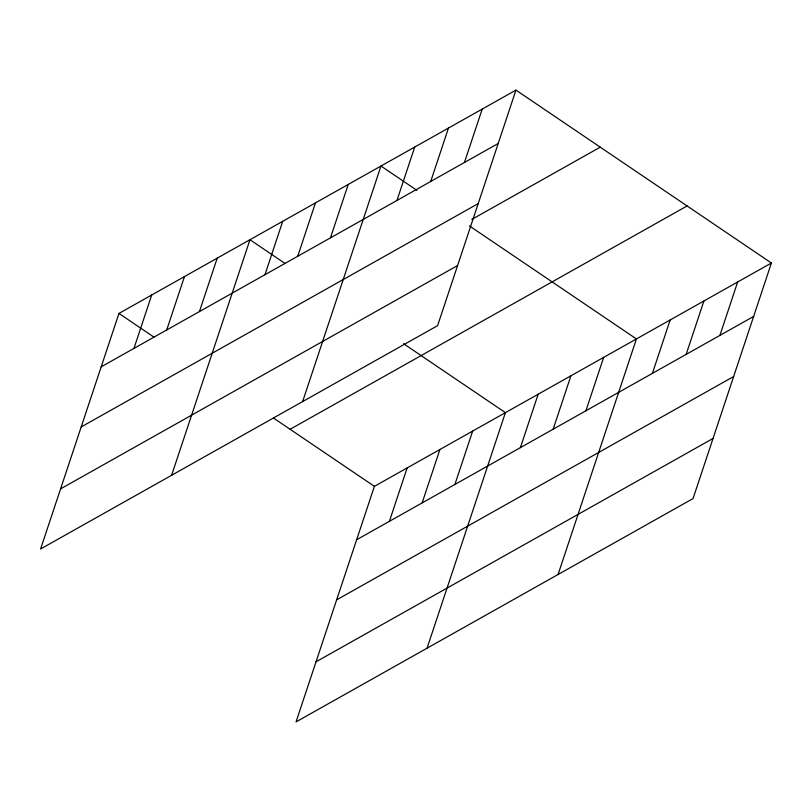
<?xml version="1.0" encoding="UTF-8"?>
<svg xmlns="http://www.w3.org/2000/svg" width="812" height="812" viewBox="0 0 812 812"><rect width="100%" height="100%" fill="white"/><g stroke="black" fill="none" stroke-linecap="round" stroke-linejoin="round"><path stroke-width="1.22" d="M515.955 90.102L118.958 313.422L40.6 548.983L437.597 325.653L515.955 90.102L771.4 263.017L693.042 498.578L296.045 721.898L374.403 486.347L771.4 263.017M133.95 348.399L151.712 295M166.704 329.976L184.466 276.577M199.447 311.554L217.22 258.155M171.606 475.284L249.964 239.733L284.921 263.392M264.956 274.71L282.718 221.3M297.71 256.277L315.472 202.878M330.464 237.855L348.226 184.456M302.622 401.585L380.98 166.034L416.962 190.384M396.956 200.452L414.719 147.053M430.705 181.472L448.468 128.063M464.444 162.481L482.216 109.082M389.395 521.324L407.157 467.925M422.138 502.902L439.911 449.493M454.893 484.47L472.655 431.07M427.051 648.199L505.409 412.648L403.534 343.689M520.401 447.625L538.163 394.226M553.155 429.203L570.917 375.804M585.909 410.781L603.671 357.371M558.067 574.5L636.425 338.949L469.407 225.898M652.401 373.368L670.164 319.969M686.15 354.387L703.913 300.988M719.889 335.407L737.651 282.008M101.195 366.831L498.192 143.501M81.2 426.939L478.197 203.609M471.802 219.423L600.251 147.165M60.595 488.875L457.592 265.544M290.107 429.284L687.104 205.954M356.641 539.747L753.637 316.426M336.645 599.855L733.642 376.535M316.041 661.79L713.037 438.46M118.958 313.422L153.915 337.092M273.563 418.089L374.403 486.347"/></g></svg>
